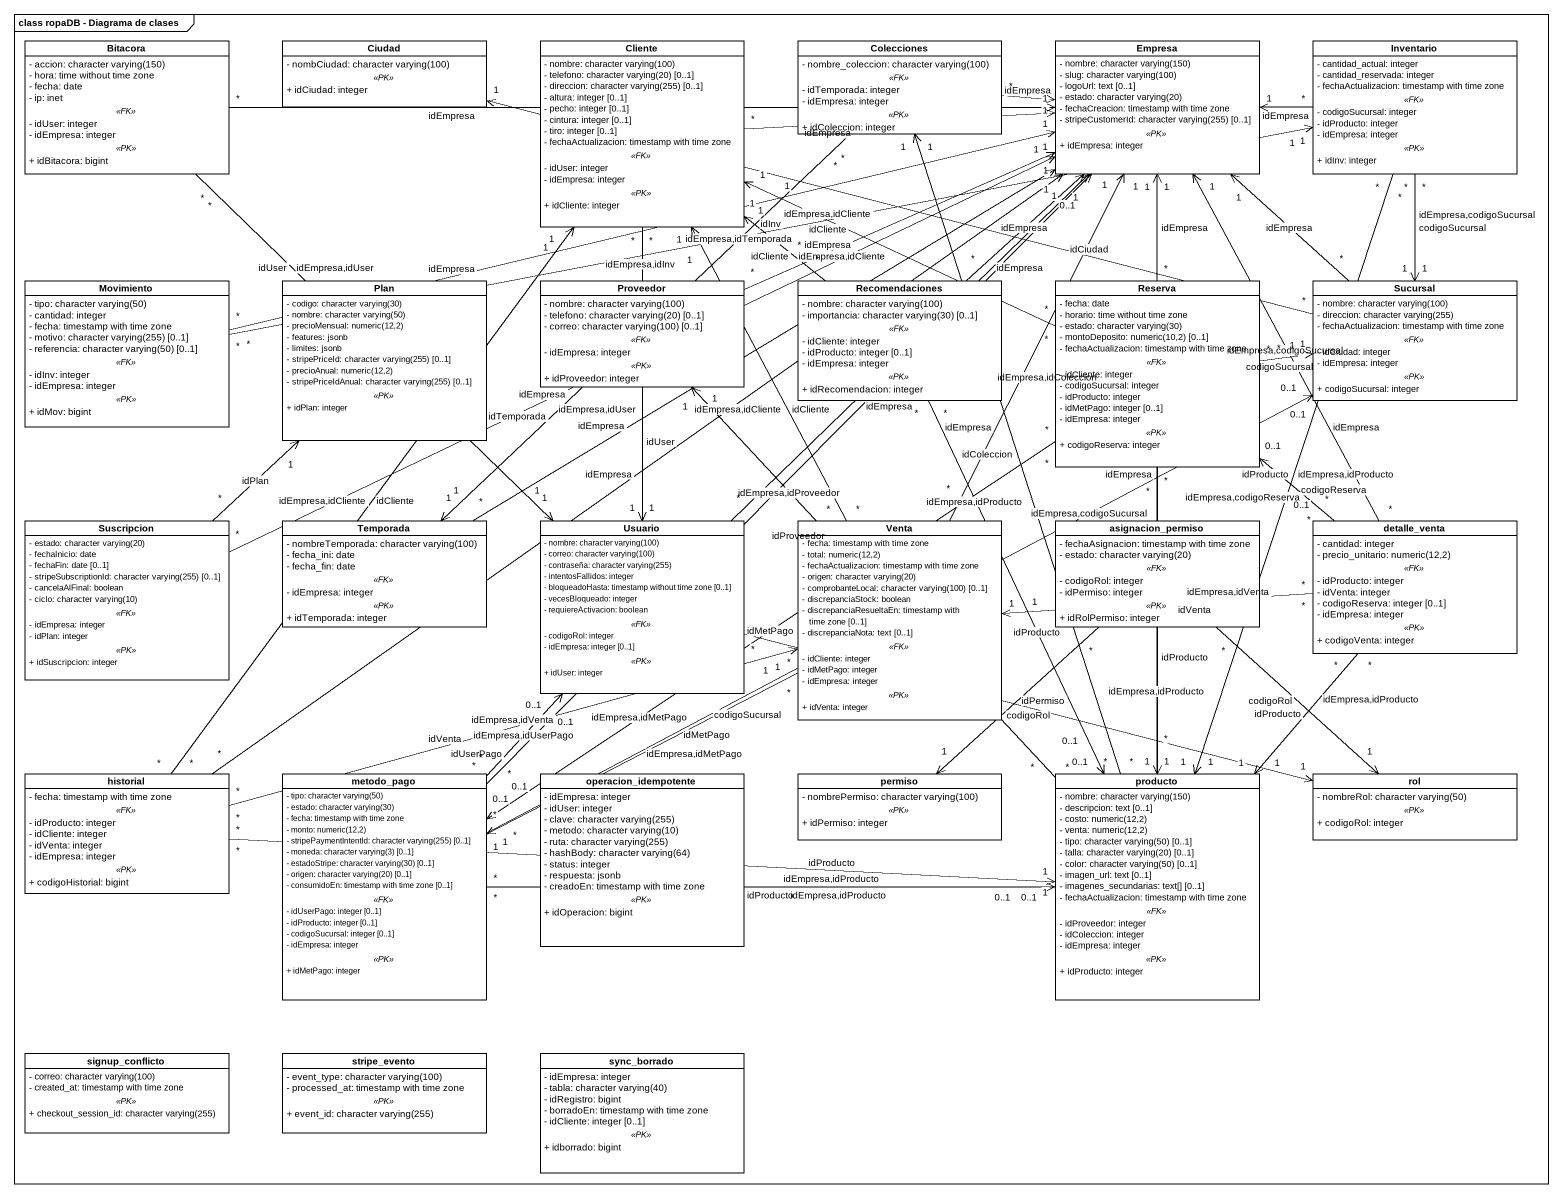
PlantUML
@startuml
mainframe class ropaDB - Diagrama de clases
hide circle
hide empty members
skinparam classAttributeIconSize 0
class Bitacora {
  {field} - accion: character varying(150)
  - hora: time without time zone
  - fecha: date
  - ip: inet
  .. <<FK>> ..
  - idUser: integer
  - idEmpresa: integer
  .. <<PK>> ..
  + idBitacora: bigint
}
class Ciudad {
  {field} - nombCiudad: character varying(100)
  .. <<PK>> ..
  + idCiudad: integer
}
class Cliente {
  {field} - nombre: character varying(100)
  {field} - telefono: character varying(20) [0..1]
  {field} - direccion: character varying(255) [0..1]
  - altura: integer [0..1]
  - pecho: integer [0..1]
  - cintura: integer [0..1]
  - tiro: integer [0..1]
  - fechaActualizacion: timestamp with time zone
  .. <<FK>> ..
  - idUser: integer
  - idEmpresa: integer
  .. <<PK>> ..
  + idCliente: integer
}
class Colecciones {
  {field} - nombre_coleccion: character varying(100)
  .. <<FK>> ..
  - idTemporada: integer
  - idEmpresa: integer
  .. <<PK>> ..
  + idColeccion: integer
}
class Empresa {
  {field} - nombre: character varying(150)
  {field} - slug: character varying(100)
  - logoUrl: text [0..1]
  {field} - estado: character varying(20)
  - fechaCreacion: timestamp with time zone
  {field} - stripeCustomerId: character varying(255) [0..1]
  .. <<PK>> ..
  + idEmpresa: integer
}
class Inventario {
  - cantidad_actual: integer
  - cantidad_reservada: integer
  - fechaActualizacion: timestamp with time zone
  .. <<FK>> ..
  - codigoSucursal: integer
  - idProducto: integer
  - idEmpresa: integer
  .. <<PK>> ..
  + idInv: integer
}
class Movimiento {
  {field} - tipo: character varying(50)
  - cantidad: integer
  - fecha: timestamp with time zone
  {field} - motivo: character varying(255) [0..1]
  {field} - referencia: character varying(50) [0..1]
  .. <<FK>> ..
  - idInv: integer
  - idEmpresa: integer
  .. <<PK>> ..
  + idMov: bigint
}
class Plan {
  {field} - codigo: character varying(30)
  {field} - nombre: character varying(50)
  {field} - precioMensual: numeric(12,2)
  - features: jsonb
  - limites: jsonb
  {field} - stripePriceId: character varying(255) [0..1]
  {field} - precioAnual: numeric(12,2)
  {field} - stripePriceIdAnual: character varying(255) [0..1]
  .. <<PK>> ..
  + idPlan: integer
}
class Proveedor {
  {field} - nombre: character varying(100)
  {field} - telefono: character varying(20) [0..1]
  {field} - correo: character varying(100) [0..1]
  .. <<FK>> ..
  - idEmpresa: integer
  .. <<PK>> ..
  + idProveedor: integer
}
class Recomendaciones {
  {field} - nombre: character varying(100)
  {field} - importancia: character varying(30) [0..1]
  .. <<FK>> ..
  - idCliente: integer
  - idProducto: integer [0..1]
  - idEmpresa: integer
  .. <<PK>> ..
  + idRecomendacion: integer
}
class Reserva {
  - fecha: date
  - horario: time without time zone
  {field} - estado: character varying(30)
  {field} - montoDeposito: numeric(10,2) [0..1]
  - fechaActualizacion: timestamp with time zone
  .. <<FK>> ..
  - idCliente: integer
  - codigoSucursal: integer
  - idProducto: integer
  - idMetPago: integer [0..1]
  - idEmpresa: integer
  .. <<PK>> ..
  + codigoReserva: integer
}
class Sucursal {
  {field} - nombre: character varying(100)
  {field} - direccion: character varying(255)
  - fechaActualizacion: timestamp with time zone
  .. <<FK>> ..
  - idCiudad: integer
  - idEmpresa: integer
  .. <<PK>> ..
  + codigoSucursal: integer
}
class Suscripcion {
  {field} - estado: character varying(20)
  - fechaInicio: date
  - fechaFin: date [0..1]
  {field} - stripeSubscriptionId: character varying(255) [0..1]
  - cancelaAlFinal: boolean
  {field} - ciclo: character varying(10)
  .. <<FK>> ..
  - idEmpresa: integer
  - idPlan: integer
  .. <<PK>> ..
  + idSuscripcion: integer
}
class Temporada {
  {field} - nombreTemporada: character varying(100)
  - fecha_ini: date
  - fecha_fin: date
  .. <<FK>> ..
  - idEmpresa: integer
  .. <<PK>> ..
  + idTemporada: integer
}
class Usuario {
  {field} - nombre: character varying(100)
  {field} - correo: character varying(100)
  {field} - contraseña: character varying(255)
  - intentosFallidos: integer
  - bloqueadoHasta: timestamp without time zone [0..1]
  - vecesBloqueado: integer
  - requiereActivacion: boolean
  .. <<FK>> ..
  - codigoRol: integer
  - idEmpresa: integer [0..1]
  .. <<PK>> ..
  + idUser: integer
}
class Venta {
  - fecha: timestamp with time zone
  {field} - total: numeric(12,2)
  - fechaActualizacion: timestamp with time zone
  {field} - origen: character varying(20)
  {field} - comprobanteLocal: character varying(100) [0..1]
  - discrepanciaStock: boolean
  - discrepanciaResueltaEn: timestamp with time zone [0..1]
  - discrepanciaNota: text [0..1]
  .. <<FK>> ..
  - idCliente: integer
  - idMetPago: integer
  - idEmpresa: integer
  .. <<PK>> ..
  + idVenta: integer
}
class asignacion_permiso {
  - fechaAsignacion: timestamp with time zone
  {field} - estado: character varying(20)
  .. <<FK>> ..
  - codigoRol: integer
  - idPermiso: integer
  .. <<PK>> ..
  + idRolPermiso: integer
}
class detalle_venta {
  - cantidad: integer
  {field} - precio_unitario: numeric(12,2)
  .. <<FK>> ..
  - idProducto: integer
  - idVenta: integer
  - codigoReserva: integer [0..1]
  - idEmpresa: integer
  .. <<PK>> ..
  + codigoVenta: integer
}
class historial {
  - fecha: timestamp with time zone
  .. <<FK>> ..
  - idProducto: integer
  - idCliente: integer
  - idVenta: integer
  - idEmpresa: integer
  .. <<PK>> ..
  + codigoHistorial: bigint
}
class metodo_pago {
  {field} - tipo: character varying(50)
  {field} - estado: character varying(30)
  - fecha: timestamp with time zone
  {field} - monto: numeric(12,2)
  {field} - stripePaymentIntentId: character varying(255) [0..1]
  {field} - moneda: character varying(3) [0..1]
  {field} - estadoStripe: character varying(30) [0..1]
  {field} - origen: character varying(20) [0..1]
  - consumidoEn: timestamp with time zone [0..1]
  .. <<FK>> ..
  - idUserPago: integer [0..1]
  - idProducto: integer [0..1]
  - codigoSucursal: integer [0..1]
  - idEmpresa: integer
  .. <<PK>> ..
  + idMetPago: integer
}
class operacion_idempotente {
  - idEmpresa: integer
  - idUser: integer
  {field} - clave: character varying(255)
  {field} - metodo: character varying(10)
  {field} - ruta: character varying(255)
  {field} - hashBody: character varying(64)
  - status: integer
  - respuesta: jsonb
  - creadoEn: timestamp with time zone
  .. <<PK>> ..
  + idOperacion: bigint
}
class permiso {
  {field} - nombrePermiso: character varying(100)
  .. <<PK>> ..
  + idPermiso: integer
}
class producto {
  {field} - nombre: character varying(150)
  - descripcion: text [0..1]
  {field} - costo: numeric(12,2)
  {field} - venta: numeric(12,2)
  {field} - tipo: character varying(50) [0..1]
  {field} - talla: character varying(20) [0..1]
  {field} - color: character varying(50) [0..1]
  - imagen_url: text [0..1]
  - imagenes_secundarias: text[] [0..1]
  - fechaActualizacion: timestamp with time zone
  .. <<FK>> ..
  - idProveedor: integer
  - idColeccion: integer
  - idEmpresa: integer
  .. <<PK>> ..
  + idProducto: integer
}
class rol {
  {field} - nombreRol: character varying(50)
  .. <<PK>> ..
  + codigoRol: integer
}
class signup_conflicto {
  {field} - correo: character varying(100)
  - created_at: timestamp with time zone
  .. <<PK>> ..
  {field} + checkout_session_id: character varying(255)
}
class stripe_evento {
  {field} - event_type: character varying(100)
  - processed_at: timestamp with time zone
  .. <<PK>> ..
  {field} + event_id: character varying(255)
}
class sync_borrado {
  - idEmpresa: integer
  {field} - tabla: character varying(40)
  - idRegistro: bigint
  - borradoEn: timestamp with time zone
  - idCliente: integer [0..1]
  .. <<PK>> ..
  + idborrado: bigint
}
Bitacora "*" -right-> "1" Empresa : idEmpresa
Bitacora "*" --> "1" Usuario : idEmpresa,idUser
Bitacora "*" --> "1" Usuario : idUser
Cliente "*" -right-> "1" Empresa : idEmpresa
Cliente "*" --> "1" Usuario : idEmpresa,idUser
Cliente "*" --> "1" Usuario : idUser
Colecciones "*" -right-> "1" Empresa : idEmpresa
Colecciones "*" --> "1" Temporada : idEmpresa,idTemporada
Colecciones "*" --> "1" Temporada : idTemporada
Inventario "*" -left-> "1" Empresa : idEmpresa
Inventario "*" --> "1" Sucursal : codigoSucursal
Inventario "*" --> "1" Sucursal : idEmpresa,codigoSucursal
Inventario "*" --> "1" producto : idEmpresa,idProducto
Inventario "*" --> "1" producto : idProducto
Movimiento "*" -right-> "1" Empresa : idEmpresa
Movimiento "*" -right-> "1" Inventario : idEmpresa,idInv
Movimiento "*" -right-> "1" Inventario : idInv
Proveedor "*" -right-> "1" Empresa : idEmpresa
Recomendaciones "*" -up-> "1" Cliente : idCliente
Recomendaciones "*" -up-> "1" Cliente : idEmpresa,idCliente
Recomendaciones "*" -up-> "1" Empresa : idEmpresa
Recomendaciones "*" --> "0..1" producto : idEmpresa,idProducto
Recomendaciones "*" --> "0..1" producto : idProducto
Reserva "*" -left-> "1" Cliente : idCliente
Reserva "*" -left-> "1" Cliente : idEmpresa,idCliente
Reserva "*" -up-> "1" Empresa : idEmpresa
Reserva "*" -right-> "1" Sucursal : codigoSucursal
Reserva "*" -right-> "1" Sucursal : idEmpresa,codigoSucursal
Reserva "*" --> "0..1" metodo_pago : idEmpresa,idMetPago
Reserva "*" --> "0..1" metodo_pago : idMetPago
Reserva "*" --> "1" producto : idEmpresa,idProducto
Reserva "*" --> "1" producto : idProducto
Sucursal "*" -left-> "1" Ciudad : idCiudad
Sucursal "*" -up-> "1" Empresa : idEmpresa
Suscripcion "*" -right-> "1" Empresa : idEmpresa
Suscripcion "*" -up-> "1" Plan : idPlan
Temporada "*" -up-> "1" Empresa : idEmpresa
Usuario "*" -up-> "0..1" Empresa : idEmpresa
Usuario "*" -right-> "1" rol : codigoRol
Venta "*" -up-> "1" Cliente : idCliente
Venta "*" -up-> "1" Cliente : idEmpresa,idCliente
Venta "*" -up-> "1" Empresa : idEmpresa
Venta "*" -left-> "1" metodo_pago : idEmpresa,idMetPago
Venta "*" -left-> "1" metodo_pago : idMetPago
asignacion_permiso "*" --> "1" permiso : idPermiso
asignacion_permiso "*" --> "1" rol : codigoRol
detalle_venta "*" -up-> "1" Empresa : idEmpresa
detalle_venta "*" -up-> "0..1" Reserva : codigoReserva
detalle_venta "*" -up-> "0..1" Reserva : idEmpresa,codigoReserva
detalle_venta "*" -left-> "1" Venta : idEmpresa,idVenta
detalle_venta "*" -left-> "1" Venta : idVenta
detalle_venta "*" --> "1" producto : idEmpresa,idProducto
detalle_venta "*" --> "1" producto : idProducto
historial "*" -up-> "1" Cliente : idCliente
historial "*" -up-> "1" Cliente : idEmpresa,idCliente
historial "*" -up-> "1" Empresa : idEmpresa
historial "*" -right-> "1" Venta : idEmpresa,idVenta
historial "*" -right-> "1" Venta : idVenta
historial "*" -right-> "1" producto : idEmpresa,idProducto
historial "*" -right-> "1" producto : idProducto
metodo_pago "*" -up-> "1" Empresa : idEmpresa
metodo_pago "*" -right-> "0..1" Sucursal : codigoSucursal
metodo_pago "*" -right-> "0..1" Sucursal : idEmpresa,codigoSucursal
metodo_pago "*" -up-> "0..1" Usuario : idEmpresa,idUserPago
metodo_pago "*" -up-> "0..1" Usuario : idUserPago
metodo_pago "*" -right-> "0..1" producto : idEmpresa,idProducto
metodo_pago "*" -right-> "0..1" producto : idProducto
producto "*" -up-> "1" Colecciones : idColeccion
producto "*" -up-> "1" Colecciones : idEmpresa,idColeccion
producto "*" -up-> "1" Empresa : idEmpresa
producto "*" -up-> "1" Proveedor : idEmpresa,idProveedor
producto "*" -up-> "1" Proveedor : idProveedor
@enduml
